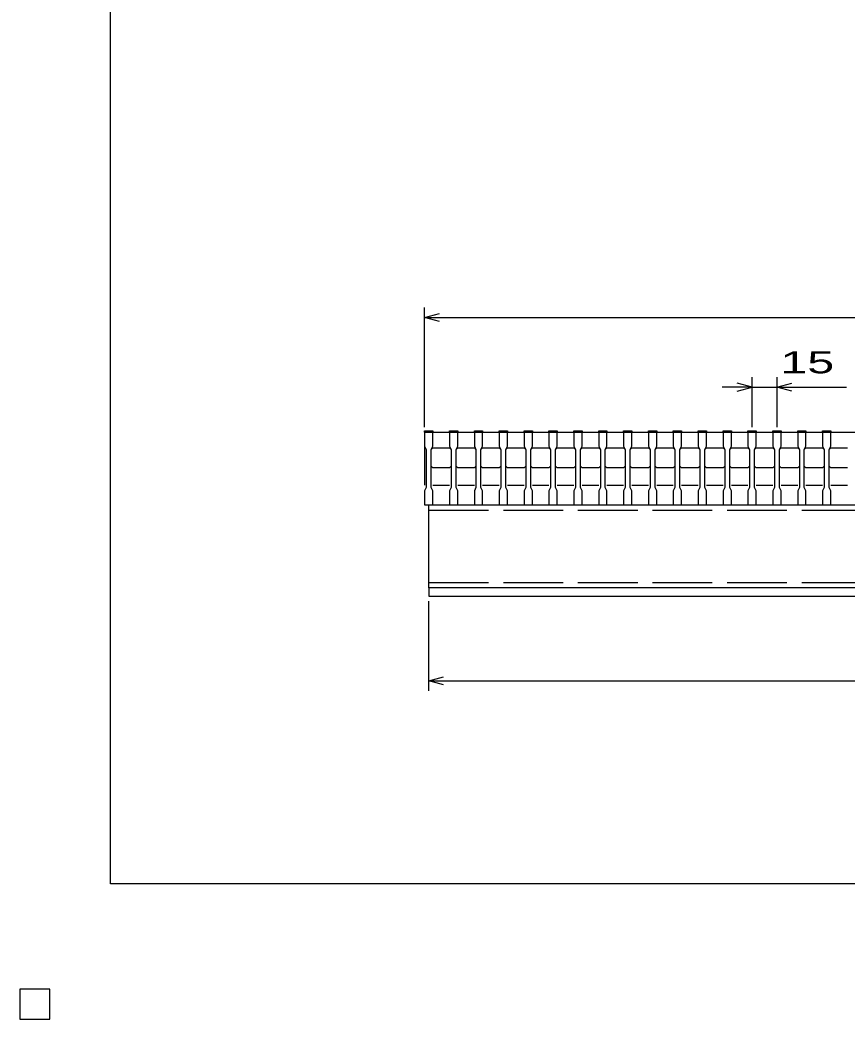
# Model space of a CAD drawing. Units: millimetres, scale not verified. Extents: x -1092 to 1039, y -770 to 632.
# Drawn here: x -1092 to -593, y -770 to -167 of the extents above; entities that cross this region are included whole.
import ezdxf
from ezdxf.enums import TextEntityAlignment as Align

# ---------------------------------------------------------------- set-up
doc = ezdxf.new("R2010")
doc.units = ezdxf.units.MM
doc.header["$LTSCALE"] = 6
doc.linetypes.add('DASHED', pattern=[7.5, 6, -1.5])
for name, color, linetype, lineweight in [('0_2', 150, 'Continuous', 25), ('16', 3, 'Continuous', 25), ('22', 4, 'Continuous', 25), ('24', 2, 'Continuous', 25), ('32', 4, 'Continuous', 25)]:
    doc.layers.add(name, color=color, linetype=linetype, lineweight=lineweight)
doc.styles.add('ベクトル', font='')
doc.styles.get('ベクトル').set_extended_font_data('ベクトル')

msp = doc.modelspace()

# ---------------------------------------------------------------- linework, layer by layer
at = {"layer": '0_2'}
for p, q in [((-1037.4, -687.9), (-1037.4, 632.1)), ((1038.6, -687.9), (-1037.4, -687.9)), ((-1074, -751.5), (-1092, -751.5)), ((-1092, -751.5), (-1092, -769.5)), ((-1074, -751.5), (-1092, -751.5)), ((-1092, -751.5), (-1092, -769.5)), ((-1074, -751.5), (-1092, -751.5)), ((-1092, -751.5), (-1092, -769.5)), ((-1074, -751.5), (-1092, -751.5)), ((-1092, -751.5), (-1092, -769.5)), ((-1074, -751.5), (-1092, -751.5)), ((-1092, -751.5), (-1092, -769.5)), ((-1074, -769.5), (-1074, -751.5)), ((-1074, -769.5), (-1074, -751.5)), ((-1074, -769.5), (-1074, -751.5)), ((-1074, -769.5), (-1074, -751.5)), ((-1074, -769.5), (-1074, -751.5)), ((-1092, -769.5), (-1074, -769.5)), ((-1092, -769.5), (-1074, -769.5)), ((-1092, -769.5), (-1074, -769.5)), ((-1092, -769.5), (-1074, -769.5)), ((-1092, -769.5), (-1074, -769.5))]:
    msp.add_line(p, q, dxfattribs=at)
at = {"layer": '16'}
for p, q in [((-848, -415.5), (-848, -414.8)), ((-848, -414.8), (-843, -414.8)), ((-848, -415.5), (-848, -424)), ((-843, -415.5), (-848, -415.5)), ((-848, -415.5), (-848, -447.5)), ((-848, -415.5), (-258, -415.5)), ((-843, -414.8), (-843, -415.5)), ((-843, -424), (-843, -415.5)), ((-833, -415.5), (-833, -414.8)), ((-833, -414.8), (-828, -414.8)), ((-833, -415.5), (-833, -424)), ((-828, -415.5), (-833, -415.5)), ((-828, -414.8), (-828, -415.5)), ((-828, -424), (-828, -415.5)), ((-818, -415.5), (-818, -414.8)), ((-818, -414.8), (-813, -414.8)), ((-818, -415.5), (-818, -424)), ((-813, -415.5), (-818, -415.5)), ((-813, -414.8), (-813, -415.5)), ((-813, -424), (-813, -415.5)), ((-803, -415.5), (-803, -414.8)), ((-803, -414.8), (-798, -414.8)), ((-803, -415.5), (-803, -424)), ((-798, -415.5), (-803, -415.5)), ((-798, -414.8), (-798, -415.5)), ((-798, -424), (-798, -415.5)), ((-788, -415.5), (-788, -414.8)), ((-788, -414.8), (-783, -414.8)), ((-788, -415.5), (-788, -424)), ((-783, -415.5), (-788, -415.5)), ((-783, -414.8), (-783, -415.5)), ((-783, -424), (-783, -415.5)), ((-773, -415.5), (-773, -414.8)), ((-773, -414.8), (-768, -414.8)), ((-773, -415.5), (-773, -424)), ((-768, -415.5), (-773, -415.5)), ((-768, -414.8), (-768, -415.5)), ((-768, -424), (-768, -415.5)), ((-758, -415.5), (-758, -414.8)), ((-758, -414.8), (-753, -414.8)), ((-758, -415.5), (-758, -424)), ((-753, -415.5), (-758, -415.5)), ((-753, -414.8), (-753, -415.5)), ((-753, -424), (-753, -415.5)), ((-743, -415.5), (-743, -414.8)), ((-743, -414.8), (-738, -414.8)), ((-743, -415.5), (-743, -424)), ((-738, -415.5), (-743, -415.5)), ((-738, -414.8), (-738, -415.5)), ((-738, -424), (-738, -415.5)), ((-728, -415.5), (-728, -414.8)), ((-728, -414.8), (-723, -414.8)), ((-728, -415.5), (-728, -424)), ((-723, -415.5), (-728, -415.5)), ((-723, -414.8), (-723, -415.5)), ((-723, -424), (-723, -415.5)), ((-713, -415.5), (-713, -414.8)), ((-713, -414.8), (-708, -414.8)), ((-713, -415.5), (-713, -424)), ((-708, -415.5), (-713, -415.5)), ((-708, -414.8), (-708, -415.5)), ((-708, -424), (-708, -415.5)), ((-698, -415.5), (-698, -414.8)), ((-698, -414.8), (-693, -414.8)), ((-698, -415.5), (-698, -424)), ((-693, -415.5), (-698, -415.5)), ((-693, -414.8), (-693, -415.5)), ((-693, -424), (-693, -415.5)), ((-683, -415.5), (-683, -414.8)), ((-683, -414.8), (-678, -414.8)), ((-683, -415.5), (-683, -424)), ((-678, -415.5), (-683, -415.5)), ((-678, -414.8), (-678, -415.5)), ((-678, -424), (-678, -415.5)), ((-668, -415.5), (-668, -414.8)), ((-668, -414.8), (-663, -414.8)), ((-668, -415.5), (-668, -424)), ((-663, -415.5), (-668, -415.5)), ((-663, -414.8), (-663, -415.5)), ((-663, -424), (-663, -415.5)), ((-653, -415.5), (-653, -414.8)), ((-653, -414.8), (-648, -414.8)), ((-653, -415.5), (-653, -424)), ((-648, -415.5), (-653, -415.5)), ((-648, -414.8), (-648, -415.5)), ((-648, -424), (-648, -415.5)), ((-638, -415.5), (-638, -414.8)), ((-638, -414.8), (-633, -414.8)), ((-638, -415.5), (-638, -424)), ((-633, -415.5), (-638, -415.5)), ((-633, -414.8), (-633, -415.5)), ((-633, -424), (-633, -415.5)), ((-623, -415.5), (-623, -414.8)), ((-623, -414.8), (-618, -414.8)), ((-623, -415.5), (-623, -424)), ((-618, -415.5), (-623, -415.5)), ((-618, -414.8), (-618, -415.5)), ((-618, -424), (-618, -415.5)), ((-608, -415.5), (-608, -414.8)), ((-608, -414.8), (-603, -414.8)), ((-608, -415.5), (-608, -424)), ((-603, -415.5), (-608, -415.5)), ((-603, -414.8), (-603, -415.5)), ((-603, -424), (-603, -415.5)), ((-848, -424), (-847, -426)), ((-847, -426), (-847, -449)), ((-844, -426), (-843, -424)), ((-844, -426), (-843, -425)), ((-844, -449), (-844, -426)), ((-843, -425), (-833, -425)), ((-833, -424), (-832, -426)), ((-833, -425), (-832, -426)), ((-832, -426), (-832, -449)), ((-829, -426), (-828, -424)), ((-829, -426), (-828, -425)), ((-829, -449), (-829, -426)), ((-828, -425), (-818, -425)), ((-818, -424), (-817, -426)), ((-818, -425), (-817, -426)), ((-817, -426), (-817, -449)), ((-814, -426), (-813, -424)), ((-814, -426), (-813, -425)), ((-814, -449), (-814, -426)), ((-813, -425), (-803, -425)), ((-803, -424), (-802, -426)), ((-803, -425), (-802, -426)), ((-802, -426), (-802, -449)), ((-799, -426), (-798, -424)), ((-799, -426), (-798, -425)), ((-799, -449), (-799, -426)), ((-798, -425), (-788, -425)), ((-788, -424), (-787, -426)), ((-788, -425), (-787, -426)), ((-787, -426), (-787, -449)), ((-784, -426), (-783, -424)), ((-784, -426), (-783, -425)), ((-784, -449), (-784, -426)), ((-783, -425), (-773, -425)), ((-773, -424), (-772, -426)), ((-773, -425), (-772, -426)), ((-772, -426), (-772, -449)), ((-769, -426), (-768, -424)), ((-769, -426), (-768, -425)), ((-769, -449), (-769, -426)), ((-768, -425), (-758, -425)), ((-758, -424), (-757, -426)), ((-758, -425), (-757, -426)), ((-757, -426), (-757, -449)), ((-754, -426), (-753, -424)), ((-754, -426), (-753, -425)), ((-754, -449), (-754, -426)), ((-753, -425), (-743, -425)), ((-743, -424), (-742, -426)), ((-743, -425), (-742, -426)), ((-742, -426), (-742, -449)), ((-739, -426), (-738, -424)), ((-739, -426), (-738, -425)), ((-739, -449), (-739, -426)), ((-738, -425), (-728, -425)), ((-728, -424), (-727, -426)), ((-728, -425), (-727, -426)), ((-727, -426), (-727, -449)), ((-724, -426), (-723, -424)), ((-724, -426), (-723, -425)), ((-724, -449), (-724, -426)), ((-723, -425), (-713, -425)), ((-713, -424), (-712, -426)), ((-713, -425), (-712, -426)), ((-712, -426), (-712, -449)), ((-709, -426), (-708, -424)), ((-709, -426), (-708, -425)), ((-709, -449), (-709, -426)), ((-708, -425), (-698, -425)), ((-698, -424), (-697, -426)), ((-698, -425), (-697, -426)), ((-697, -426), (-697, -449)), ((-694, -426), (-693, -424)), ((-694, -426), (-693, -425)), ((-694, -449), (-694, -426)), ((-693, -425), (-683, -425)), ((-683, -424), (-682, -426)), ((-683, -425), (-682, -426)), ((-682, -426), (-682, -449)), ((-679, -426), (-678, -424)), ((-679, -426), (-678, -425)), ((-679, -449), (-679, -426)), ((-678, -425), (-668, -425)), ((-668, -424), (-667, -426)), ((-668, -425), (-667, -426)), ((-667, -426), (-667, -449)), ((-664, -426), (-663, -424)), ((-664, -426), (-663, -425)), ((-664, -449), (-664, -426)), ((-663, -425), (-653, -425)), ((-653, -424), (-652, -426)), ((-653, -425), (-652, -426)), ((-652, -426), (-652, -449)), ((-649, -426), (-648, -424)), ((-649, -426), (-648, -425)), ((-649, -449), (-649, -426)), ((-648, -425), (-638, -425)), ((-638, -424), (-637, -426)), ((-638, -425), (-637, -426)), ((-637, -426), (-637, -449)), ((-634, -426), (-633, -424)), ((-634, -426), (-633, -425)), ((-634, -449), (-634, -426)), ((-633, -425), (-623, -425)), ((-623, -424), (-622, -426)), ((-623, -425), (-622, -426)), ((-622, -426), (-622, -449)), ((-619, -426), (-618, -424)), ((-619, -426), (-618, -425)), ((-619, -449), (-619, -426)), ((-618, -425), (-608, -425)), ((-608, -424), (-607, -426)), ((-608, -425), (-607, -426)), ((-607, -426), (-607, -449)), ((-604, -426), (-603, -424)), ((-604, -426), (-603, -425)), ((-604, -449), (-604, -426)), ((-603, -425), (-593, -425)), ((-843, -437), (-844, -436)), ((-833, -437), (-843, -437)), ((-832, -436), (-833, -437)), ((-828, -437), (-829, -436)), ((-818, -437), (-828, -437)), ((-817, -436), (-818, -437)), ((-813, -437), (-814, -436)), ((-803, -437), (-813, -437)), ((-802, -436), (-803, -437)), ((-798, -437), (-799, -436)), ((-788, -437), (-798, -437)), ((-787, -436), (-788, -437)), ((-783, -437), (-784, -436)), ((-773, -437), (-783, -437)), ((-772, -436), (-773, -437)), ((-768, -437), (-769, -436)), ((-758, -437), (-768, -437)), ((-757, -436), (-758, -437)), ((-753, -437), (-754, -436)), ((-743, -437), (-753, -437)), ((-742, -436), (-743, -437)), ((-738, -437), (-739, -436)), ((-728, -437), (-738, -437)), ((-727, -436), (-728, -437)), ((-723, -437), (-724, -436)), ((-713, -437), (-723, -437)), ((-712, -436), (-713, -437)), ((-708, -437), (-709, -436)), ((-698, -437), (-708, -437)), ((-697, -436), (-698, -437)), ((-693, -437), (-694, -436)), ((-683, -437), (-693, -437)), ((-682, -436), (-683, -437)), ((-678, -437), (-679, -436)), ((-668, -437), (-678, -437)), ((-667, -436), (-668, -437)), ((-663, -437), (-664, -436)), ((-653, -437), (-663, -437)), ((-652, -436), (-653, -437)), ((-648, -437), (-649, -436)), ((-638, -437), (-648, -437)), ((-637, -436), (-638, -437)), ((-633, -437), (-634, -436)), ((-623, -437), (-633, -437)), ((-622, -436), (-623, -437)), ((-618, -437), (-619, -436)), ((-608, -437), (-618, -437)), ((-607, -436), (-608, -437)), ((-603, -437), (-604, -436)), ((-593, -437), (-603, -437)), ((-847, -449), (-848, -451)), ((-848, -451), (-848, -459.5)), ((-843, -451), (-844, -449)), ((-843, -447.5), (-833, -447.5)), ((-843, -459.5), (-843, -451)), ((-832, -449), (-833, -451)), ((-833, -451), (-833, -459.5)), ((-828, -451), (-829, -449)), ((-828, -447.5), (-818, -447.5)), ((-828, -459.5), (-828, -451)), ((-817, -449), (-818, -451)), ((-818, -451), (-818, -459.5)), ((-813, -451), (-814, -449)), ((-813, -447.5), (-803, -447.5)), ((-813, -459.5), (-813, -451)), ((-802, -449), (-803, -451)), ((-803, -451), (-803, -459.5)), ((-798, -451), (-799, -449)), ((-798, -447.5), (-788, -447.5)), ((-798, -459.5), (-798, -451)), ((-787, -449), (-788, -451)), ((-788, -451), (-788, -459.5)), ((-783, -451), (-784, -449)), ((-783, -447.5), (-773, -447.5)), ((-783, -459.5), (-783, -451)), ((-772, -449), (-773, -451)), ((-773, -451), (-773, -459.5)), ((-768, -451), (-769, -449)), ((-768, -447.5), (-758, -447.5)), ((-768, -459.5), (-768, -451)), ((-757, -449), (-758, -451)), ((-758, -451), (-758, -459.5)), ((-753, -451), (-754, -449)), ((-753, -447.5), (-743, -447.5)), ((-753, -459.5), (-753, -451)), ((-742, -449), (-743, -451)), ((-743, -451), (-743, -459.5)), ((-738, -451), (-739, -449)), ((-738, -447.5), (-728, -447.5)), ((-738, -459.5), (-738, -451)), ((-727, -449), (-728, -451)), ((-728, -451), (-728, -459.5)), ((-723, -451), (-724, -449)), ((-723, -447.5), (-713, -447.5)), ((-723, -459.5), (-723, -451)), ((-712, -449), (-713, -451)), ((-713, -451), (-713, -459.5)), ((-708, -451), (-709, -449)), ((-708, -447.5), (-698, -447.5)), ((-708, -459.5), (-708, -451)), ((-697, -449), (-698, -451)), ((-698, -451), (-698, -459.5)), ((-693, -451), (-694, -449)), ((-693, -447.5), (-683, -447.5)), ((-693, -459.5), (-693, -451)), ((-682, -449), (-683, -451)), ((-683, -451), (-683, -459.5)), ((-678, -451), (-679, -449)), ((-678, -447.5), (-668, -447.5)), ((-678, -459.5), (-678, -451)), ((-667, -449), (-668, -451)), ((-668, -451), (-668, -459.5)), ((-663, -451), (-664, -449)), ((-663, -447.5), (-653, -447.5)), ((-663, -459.5), (-663, -451)), ((-652, -449), (-653, -451)), ((-653, -451), (-653, -459.5)), ((-648, -451), (-649, -449)), ((-648, -447.5), (-638, -447.5)), ((-648, -459.5), (-648, -451)), ((-637, -449), (-638, -451)), ((-638, -451), (-638, -459.5)), ((-633, -451), (-634, -449)), ((-633, -447.5), (-623, -447.5)), ((-633, -459.5), (-633, -451)), ((-622, -449), (-623, -451)), ((-623, -451), (-623, -459.5)), ((-618, -451), (-619, -449)), ((-618, -447.5), (-608, -447.5)), ((-618, -459.5), (-618, -451)), ((-607, -449), (-608, -451)), ((-608, -451), (-608, -459.5)), ((-603, -451), (-604, -449)), ((-603, -447.5), (-593, -447.5)), ((-603, -459.5), (-603, -451)), ((-848, -459.5), (-843, -459.5)), ((-845.5, -459.5), (-260.5, -459.5)), ((-845.5, -509.5), (-845.5, -459.5)), ((-833, -459.5), (-828, -459.5)), ((-818, -459.5), (-813, -459.5)), ((-803, -459.5), (-798, -459.5)), ((-788, -459.5), (-783, -459.5)), ((-773, -459.5), (-768, -459.5)), ((-758, -459.5), (-753, -459.5)), ((-743, -459.5), (-738, -459.5)), ((-728, -459.5), (-723, -459.5)), ((-713, -459.5), (-708, -459.5)), ((-698, -459.5), (-693, -459.5)), ((-683, -459.5), (-678, -459.5)), ((-668, -459.5), (-663, -459.5)), ((-653, -459.5), (-648, -459.5)), ((-638, -459.5), (-633, -459.5)), ((-623, -459.5), (-618, -459.5)), ((-608, -459.5), (-603, -459.5)), ((-260.5, -509.5), (-845.5, -509.5)), ((-845.5, -509.5), (-845.5, -514.5)), ((-260.5, -509.5), (-845.5, -509.5)), ((-845.5, -514.5), (-260.5, -514.5)), ((-1074, -751.5), (-1092, -751.5)), ((-1092, -751.5), (-1092, -769.5)), ((-1074, -751.5), (-1092, -751.5)), ((-1092, -751.5), (-1092, -769.5)), ((-1074, -751.5), (-1092, -751.5)), ((-1092, -751.5), (-1092, -769.5)), ((-1074, -751.5), (-1092, -751.5)), ((-1092, -751.5), (-1092, -769.5)), ((-1074, -751.5), (-1092, -751.5)), ((-1092, -751.5), (-1092, -769.5)), ((-1074, -769.5), (-1074, -751.5)), ((-1074, -769.5), (-1074, -751.5)), ((-1074, -769.5), (-1074, -751.5)), ((-1074, -769.5), (-1074, -751.5)), ((-1074, -769.5), (-1074, -751.5)), ((-1092, -769.5), (-1074, -769.5)), ((-1092, -769.5), (-1074, -769.5)), ((-1092, -769.5), (-1074, -769.5)), ((-1092, -769.5), (-1074, -769.5)), ((-1092, -769.5), (-1074, -769.5))]:
    msp.add_line(p, q, dxfattribs=at)
at = {"layer": '16', "linetype": 'DASHED'}
for p, q in [((-845.5, -462.7), (-260.5, -462.7)), ((-845.5, -506.3), (-260.5, -506.3))]:
    msp.add_line(p, q, dxfattribs=at)
at = {"layer": '22'}
for p, q in [((-848, -412.5), (-848, -340.5)), ((-848, -346.5), (-839, -344.1)), ((-839, -348.9), (-848, -346.5)), ((-848, -346.5), (-258, -346.5)), ((-650.5, -412.5), (-650.5, -382.5)), ((-635.5, -382.5), (-635.5, -412.5)), ((-650.5, -388.5), (-668.5, -388.5)), ((-650.5, -388.5), (-659.5, -386.1)), ((-659.5, -390.9), (-650.5, -388.5)), ((-650.5, -388.5), (-635.5, -388.5)), ((-635.5, -388.5), (-626.5, -386.1)), ((-626.5, -390.9), (-635.5, -388.5)), ((-635.5, -388.5), (-593.5, -388.5)), ((-845.5, -571.5), (-845.5, -517.5)), ((-845.5, -565.5), (-836.5, -563.1)), ((-836.5, -567.9), (-845.5, -565.5)), ((-845.5, -565.5), (-260.5, -565.5))]:
    msp.add_line(p, q, dxfattribs=at)
at = {"layer": '22', "color": 2}
for p, q in [((-1074, -751.5), (-1092, -751.5)), ((-1092, -751.5), (-1092, -769.5)), ((-1074, -751.5), (-1092, -751.5)), ((-1092, -751.5), (-1092, -769.5)), ((-1074, -751.5), (-1092, -751.5)), ((-1092, -751.5), (-1092, -769.5)), ((-1074, -769.5), (-1074, -751.5)), ((-1074, -769.5), (-1074, -751.5)), ((-1074, -769.5), (-1074, -751.5)), ((-1092, -769.5), (-1074, -769.5)), ((-1092, -769.5), (-1074, -769.5)), ((-1092, -769.5), (-1074, -769.5))]:
    msp.add_line(p, q, dxfattribs=at)
at = {"layer": '24', "color": 4}
for p, q in [((-1074, -751.5), (-1092, -751.5)), ((-1092, -751.5), (-1092, -769.5)), ((-1074, -751.5), (-1092, -751.5)), ((-1092, -751.5), (-1092, -769.5)), ((-1074, -751.5), (-1092, -751.5)), ((-1092, -751.5), (-1092, -769.5)), ((-1074, -769.5), (-1074, -751.5)), ((-1074, -769.5), (-1074, -751.5)), ((-1074, -769.5), (-1074, -751.5)), ((-1092, -769.5), (-1074, -769.5)), ((-1092, -769.5), (-1074, -769.5)), ((-1092, -769.5), (-1074, -769.5))]:
    msp.add_line(p, q, dxfattribs=at)
at = {"layer": '32'}
for p, q in [((-1074, -751.5), (-1092, -751.5)), ((-1092, -751.5), (-1092, -769.5)), ((-1074, -751.5), (-1092, -751.5)), ((-1092, -751.5), (-1092, -769.5)), ((-1074, -751.5), (-1092, -751.5)), ((-1092, -751.5), (-1092, -769.5)), ((-1074, -751.5), (-1092, -751.5)), ((-1092, -751.5), (-1092, -769.5)), ((-1074, -751.5), (-1092, -751.5)), ((-1092, -751.5), (-1092, -769.5)), ((-1074, -769.5), (-1074, -751.5)), ((-1074, -769.5), (-1074, -751.5)), ((-1074, -769.5), (-1074, -751.5)), ((-1074, -769.5), (-1074, -751.5)), ((-1074, -769.5), (-1074, -751.5)), ((-1092, -769.5), (-1074, -769.5)), ((-1092, -769.5), (-1074, -769.5)), ((-1092, -769.5), (-1074, -769.5)), ((-1092, -769.5), (-1074, -769.5)), ((-1092, -769.5), (-1074, -769.5))]:
    msp.add_line(p, q, dxfattribs=at)

# ---------------------------------------------------------------- texts
at = {"layer": '22', "color": 2, "style": 'ベクトル', "width": 1.65}
msp.add_text(' 15 ', height=13.2, dxfattribs=at).set_placement((-641.5, -373.5), align=Align.MIDDLE_LEFT)

doc.saveas('drawing.dxf')
